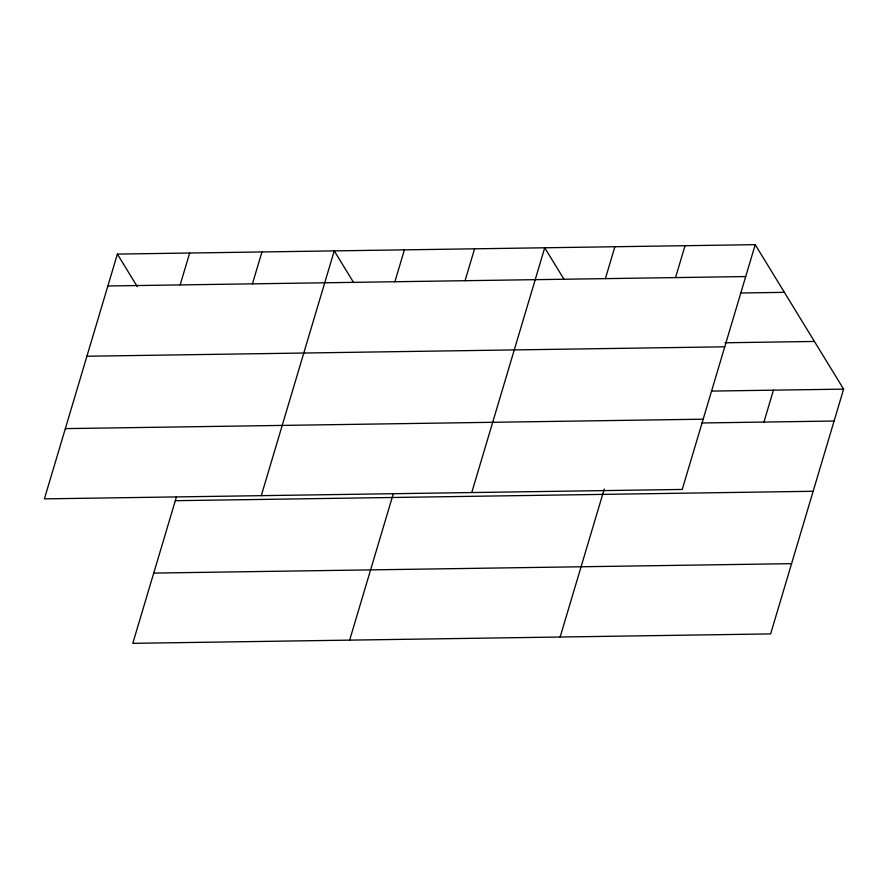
<?xml version="1.0" encoding="UTF-8"?>
<svg xmlns="http://www.w3.org/2000/svg" width="888" height="888" viewBox="0 0 888 888"><rect width="100%" height="100%" fill="white"/><g stroke="black" fill="none" stroke-linecap="round" stroke-linejoin="round"><path stroke-width="1.33" d="M117.371 254.09L44.4 498.867L682.239 489.443L755.211 244.666L117.371 254.09L137.296 286.646M180.153 284.915L189.666 253.025M176.49 496.725L132.789 643.334L770.629 633.91L843.6 389.133L755.211 244.666M252.447 283.838L261.949 251.948M261.272 495.671L334.243 250.882L353.446 282.284M394.894 281.74L404.406 249.85M349.65 640.126L393.362 493.517M465.057 280.708L474.569 248.818M471.75 492.551L544.721 247.774L563.936 279.176M605.383 278.632L614.885 246.742M560.139 637.018L604.24 489.077M675.546 277.589L685.048 245.699M763.935 422.055L773.437 390.165M107.87 285.98L745.709 276.557M740.359 292.996L784.382 292.341M725.008 342.779L814.429 341.458M86.924 356.232L724.763 346.808M711.532 391.086L843.6 389.133M65.346 428.615L703.185 419.192M702.02 422.977L834.098 421.023M175.302 500.699L813.153 491.275M153.724 573.082L791.574 563.658"/></g></svg>
